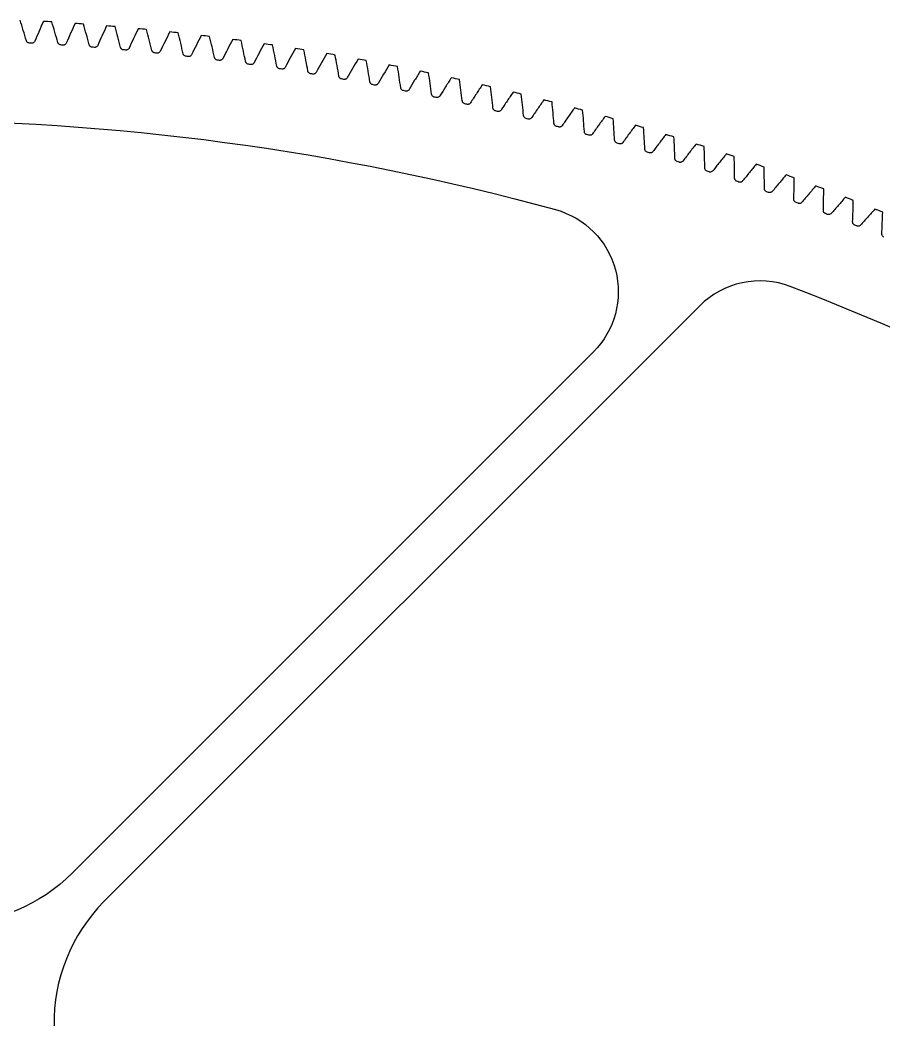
# Model space of a CAD drawing. Header units: inches. Extents: x -10.9 to 10.9, y -1.2 to 15.4.
# Drawn here: x 0.77 to 5.84, y 9.49 to 15.39 of the extents above; entities that cross this region are included whole.
import ezdxf

# ---------------------------------------------------------------- set-up
doc = ezdxf.new("R2010")
doc.units = ezdxf.units.IN
doc.layers.get('0').update_dxf_attribs({"linetype": 'CONTINUOUS'})

msp = doc.modelspace()

# ---------------------------------------------------------------- linework, layer by layer
msp.add_line((1.2618, 10.2179), (4.7604, 13.7165))
msp.add_lwpolyline([(4.1359, 13.4455), (1.0757, 10.3854, -0.198912), (0.3686, 10.0925), (-0.3686, 10.0925, -0.198912), (-1.0757, 10.3854), (-4.1359, 13.4455, -0.575442), (-3.9145, 14.2813, -0.134567), (3.9145, 14.2813, -0.575442)], format="xyb", close=True)
for centre, radius, start, end in [((0, 0), 15.4134, 86.44674, 86.63018), ((0, 0), 15.4134, 85.75443, 85.93787), ((0, 0), 15.4134, 85.06213, 85.24557), ((0, 0), 15.4134, 84.36982, 84.55326), ((0, 0), 15.4134, 83.67751, 83.86095), ((0, 0), 15.4134, 82.9852, 83.16864), ((0, 0), 15.2815, 86.86098, 86.90825), ((0, 0), 15.2815, 86.16867, 86.21594), ((0, 0), 15.4134, 82.29289, 82.47634), ((0, 0), 15.4134, 81.60059, 81.78403), ((0, 0), 15.2815, 85.47637, 85.52363), ((0, 0), 15.2815, 84.78406, 84.83133), ((0, 0), 15.2815, 84.09175, 84.13902), ((0, 0), 15.2815, 83.39944, 83.44671), ((0, 0), 15.4134, 80.90828, 81.09172), ((0, 0), 15.4134, 80.21597, 80.39941), ((0, 0), 15.2815, 82.70714, 82.7544), ((0, 0), 15.2815, 82.01483, 82.0621), ((0, 0), 15.4134, 79.52366, 79.70711), ((0, 0), 15.4134, 78.83136, 79.0148), ((0, 0), 15.2815, 81.32252, 81.36979), ((0, 0), 15.2815, 80.63021, 80.67748), ((0, 0), 15.4134, 78.13905, 78.32249), ((0, 0), 15.2815, 79.9379, 79.98517), ((0, 0), 15.2815, 79.2456, 79.29286), ((0, 0), 15.4134, 77.44674, 77.63018), ((0, 0), 15.4134, 76.75443, 76.93787), ((0, 0), 15.2815, 78.55329, 78.60056), ((0, 0), 15.2815, 77.86098, 77.90825), ((0, 0), 15.4134, 76.06213, 76.24557), ((0, 0), 15.2815, 77.16867, 77.21594), ((0, 0), 15.4134, 75.36982, 75.55326), ((0, 0), 15.2815, 76.47637, 76.52363), ((0, 0), 15.4134, 74.67751, 74.86095), ((0, 0), 15.4134, 73.9852, 74.16864), ((0, 0), 15.2815, 75.78406, 75.83133), ((0, 0), 15.2815, 75.09175, 75.13902), ((0, 0), 15.4134, 73.29289, 73.47634), ((0, 0), 15.2815, 74.39944, 74.44671), ((0, 0), 15.4134, 72.60059, 72.78403), ((0, 0), 15.2815, 73.70714, 73.7544), ((0, 0), 15.4134, 71.90828, 72.09172), ((0, 0), 15.2815, 73.01483, 73.0621), ((0, 0), 15.4134, 71.21597, 71.39941), ((0, 0), 15.2815, 72.32252, 72.36979), ((0, 0), 15.4134, 70.52366, 70.70711), ((0, 0), 15.2815, 71.63021, 71.67748), ((0, 0), 15.4134, 69.83136, 70.0148), ((0, 0), 15.2815, 70.9379, 70.98517), ((0, 0), 15.4134, 69.13905, 69.32249), ((0, 0), 15.2815, 70.2456, 70.29286), ((0, 0), 15.4134, 68.44674, 68.63018), ((0, 0), 15.2815, 69.55329, 69.60056), ((0, 0), 15.2815, 68.86098, 68.90825), ((0, 0), 15.4134, 67.75443, 67.93787), ((0, 0), 15.2815, 68.16867, 68.21594), ((5.1139, 13.363), 0.5, 69.0584, 135), ((0, 0), 14.8081, 45, 69.0584), ((1.9689, 9.5108), 1, 135, 181.28128)]:
    msp.add_arc(centre, radius, start, end)
for points, knots in [([(0.8064, 15.2733), (0.8005, 15.2935), (0.7944, 15.3137), (0.782, 15.354), (0.7757, 15.3741), (0.7693, 15.3942)], [0, 0, 0, 0, 0.1603239, 0.1603239, 0.3209932, 0.3209932, 0.3209932, 0.3209932]), ([(0.906, 15.3867), (0.8974, 15.3675), (0.889, 15.3481), (0.8723, 15.3095), (0.8641, 15.2901), (0.856, 15.2706)], [0, 0, 0, 0, 0.1606322, 0.1606322, 0.320919, 0.320919, 0.320919, 0.320919]), ([(0.9909, 15.2625), (0.9852, 15.2827), (0.9794, 15.303), (0.9675, 15.3434), (0.9614, 15.3636), (0.9553, 15.3838)], [0, 0, 0, 0, 0.1603239, 0.1603239, 0.3209932, 0.3209932, 0.3209932, 0.3209932]), ([(1.0919, 15.3747), (1.0831, 15.3555), (1.0744, 15.3363), (1.0573, 15.2978), (1.0488, 15.2785), (1.0405, 15.2592)], [0, 0, 0, 0, 0.1606322, 0.1606322, 0.320919, 0.320919, 0.320919, 0.320919]), ([(1.1752, 15.2494), (1.1698, 15.2697), (1.1642, 15.29), (1.1528, 15.3306), (1.147, 15.3509), (1.1411, 15.3711)], [0, 0, 0, 0, 0.1603239, 0.1603239, 0.3209932, 0.3209932, 0.3209932, 0.3209932]), ([(1.2775, 15.3603), (1.2685, 15.3413), (1.2596, 15.3222), (1.242, 15.2839), (1.2333, 15.2647), (1.2248, 15.2455)], [0, 0, 0, 0, 0.1606322, 0.1606322, 0.320919, 0.320919, 0.320919, 0.320919]), ([(1.3594, 15.2341), (1.3542, 15.2545), (1.3489, 15.2748), (1.338, 15.3155), (1.3324, 15.3359), (1.3267, 15.3562)], [0, 0, 0, 0, 0.1603239, 0.1603239, 0.3209932, 0.3209932, 0.3209932, 0.3209932]), ([(1.463, 15.3438), (1.4538, 15.3249), (1.4446, 15.3058), (1.4266, 15.2678), (1.4177, 15.2487), (1.4089, 15.2296)], [0, 0, 0, 0, 0.1606322, 0.1606322, 0.320919, 0.320919, 0.320919, 0.320919]), ([(1.5433, 15.2165), (1.5384, 15.237), (1.5333, 15.2574), (1.5229, 15.2982), (1.5176, 15.3187), (1.5122, 15.339)], [0, 0, 0, 0, 0.1603239, 0.1603239, 0.3209932, 0.3209932, 0.3209932, 0.3209932]), ([(1.6483, 15.325), (1.6389, 15.3062), (1.6295, 15.2873), (1.611, 15.2494), (1.6018, 15.2305), (1.5928, 15.2114)], [0, 0, 0, 0, 0.1606322, 0.1606322, 0.320919, 0.320919, 0.320919, 0.320919]), ([(1.7271, 15.1968), (1.7224, 15.2173), (1.7176, 15.2378), (1.7077, 15.2787), (1.7026, 15.2992), (1.6974, 15.3196)], [0, 0, 0, 0, 0.1603239, 0.1603239, 0.3209932, 0.3209932, 0.3209932, 0.3209932]), ([(1.8334, 15.304), (1.8237, 15.2852), (1.8141, 15.2665), (1.7951, 15.2289), (1.7857, 15.21), (1.7765, 15.1911)], [0, 0, 0, 0, 0.1606322, 0.1606322, 0.320919, 0.320919, 0.320919, 0.320919]), ([(1.9106, 15.1748), (1.9061, 15.1954), (1.9016, 15.2159), (1.8922, 15.257), (1.8873, 15.2775), (1.8824, 15.298)], [0, 0, 0, 0, 0.1603239, 0.1603239, 0.3209932, 0.3209932, 0.3209932, 0.3209932]), ([(0.8242, 15.2592), (0.8217, 15.2594), (0.8192, 15.26), (0.8145, 15.2622), (0.8125, 15.2637), (0.8097, 15.2667), (0.8088, 15.2679), (0.8074, 15.2705), (0.8068, 15.2719), (0.8064, 15.2733)], [0, 0, 0, 0, 0.01947037, 0.01947037, 0.03894188, 0.03894188, 0.05032908, 0.05032908, 0.06171626, 0.06171626, 0.06171626, 0.06171626]), ([(0.856, 15.2706), (0.8551, 15.2683), (0.8536, 15.2661), (0.85, 15.2625), (0.8479, 15.2611), (0.8442, 15.2595), (0.8427, 15.2591), (0.8398, 15.2585), (0.8383, 15.2585), (0.8368, 15.2585)], [0, 0, 0, 0, 0.01947037, 0.01947037, 0.03894188, 0.03894188, 0.05032908, 0.05032908, 0.06171626, 0.06171626, 0.06171626, 0.06171626]), ([(1.0085, 15.2481), (1.006, 15.2483), (1.0035, 15.249), (0.9989, 15.2512), (0.9968, 15.2528), (0.9941, 15.2558), (0.9933, 15.257), (0.9918, 15.2596), (0.9913, 15.261), (0.9909, 15.2625)], [0, 0, 0, 0, 0.01947037, 0.01947037, 0.03894188, 0.03894188, 0.05032908, 0.05032908, 0.06171626, 0.06171626, 0.06171626, 0.06171626]), ([(1.0405, 15.2592), (1.0395, 15.2568), (1.038, 15.2547), (1.0344, 15.2511), (1.0322, 15.2497), (1.0285, 15.2482), (1.027, 15.2478), (1.0241, 15.2473), (1.0226, 15.2472), (1.0211, 15.2473)], [0, 0, 0, 0, 0.01947037, 0.01947037, 0.03894188, 0.03894188, 0.05032908, 0.05032908, 0.06171626, 0.06171626, 0.06171626, 0.06171626]), ([(1.1927, 15.2349), (1.1901, 15.235), (1.1877, 15.2357), (1.1831, 15.238), (1.1811, 15.2396), (1.1784, 15.2427), (1.1775, 15.2439), (1.1761, 15.2466), (1.1756, 15.2479), (1.1752, 15.2494)], [0, 0, 0, 0, 0.01947037, 0.01947037, 0.03894188, 0.03894188, 0.05032908, 0.05032908, 0.06171626, 0.06171626, 0.06171626, 0.06171626]), ([(1.2248, 15.2455), (1.2238, 15.2432), (1.2223, 15.241), (1.2186, 15.2375), (1.2164, 15.2361), (1.2126, 15.2346), (1.2112, 15.2342), (1.2082, 15.2338), (1.2067, 15.2337), (1.2053, 15.2339)], [0, 0, 0, 0, 0.01947037, 0.01947037, 0.03894188, 0.03894188, 0.05032908, 0.05032908, 0.06171626, 0.06171626, 0.06171626, 0.06171626]), ([(2.0182, 15.2807), (2.0082, 15.2621), (1.9984, 15.2434), (1.979, 15.206), (1.9694, 15.1873), (1.9599, 15.1685)], [0, 0, 0, 0, 0.1606322, 0.1606322, 0.320919, 0.320919, 0.320919, 0.320919]), ([(2.0938, 15.1506), (2.0896, 15.1712), (2.0853, 15.1918), (2.0764, 15.233), (2.0718, 15.2536), (2.0671, 15.2742)], [0, 0, 0, 0, 0.1603239, 0.1603239, 0.3209932, 0.3209932, 0.3209932, 0.3209932]), ([(2.2026, 15.2552), (2.1925, 15.2367), (2.1824, 15.2182), (2.1626, 15.181), (2.1528, 15.1624), (2.1431, 15.1437)], [0, 0, 0, 0, 0.1606322, 0.1606322, 0.320919, 0.320919, 0.320919, 0.320919]), ([(2.2767, 15.1242), (2.2728, 15.1449), (2.2687, 15.1655), (2.2603, 15.2068), (2.2559, 15.2275), (2.2515, 15.2481)], [0, 0, 0, 0, 0.1603239, 0.1603239, 0.3209932, 0.3209932, 0.3209932, 0.3209932]), ([(1.3767, 15.2193), (1.3741, 15.2196), (1.3717, 15.2203), (1.3671, 15.2226), (1.3651, 15.2242), (1.3625, 15.2273), (1.3616, 15.2286), (1.3603, 15.2312), (1.3597, 15.2326), (1.3594, 15.2341)], [0, 0, 0, 0, 0.01947037, 0.01947037, 0.03894188, 0.03894188, 0.05032908, 0.05032908, 0.06171626, 0.06171626, 0.06171626, 0.06171626]), ([(1.4089, 15.2296), (1.4078, 15.2273), (1.4063, 15.2252), (1.4026, 15.2217), (1.4004, 15.2203), (1.3966, 15.2189), (1.3952, 15.2185), (1.3922, 15.2181), (1.3907, 15.2181), (1.3892, 15.2182)], [0, 0, 0, 0, 0.01947037, 0.01947037, 0.03894188, 0.03894188, 0.05032908, 0.05032908, 0.06171626, 0.06171626, 0.06171626, 0.06171626]), ([(1.5605, 15.2016), (1.5579, 15.2018), (1.5555, 15.2026), (1.551, 15.205), (1.549, 15.2066), (1.5464, 15.2098), (1.5455, 15.211), (1.5442, 15.2137), (1.5437, 15.2151), (1.5433, 15.2165)], [0, 0, 0, 0, 0.01947037, 0.01947037, 0.03894188, 0.03894188, 0.05032908, 0.05032908, 0.06171626, 0.06171626, 0.06171626, 0.06171626]), ([(1.5928, 15.2114), (1.5917, 15.2091), (1.5902, 15.2071), (1.5864, 15.2036), (1.5842, 15.2023), (1.5804, 15.2009), (1.579, 15.2005), (1.576, 15.2002), (1.5745, 15.2001), (1.573, 15.2003)], [0, 0, 0, 0, 0.01947037, 0.01947037, 0.03894188, 0.03894188, 0.05032908, 0.05032908, 0.06171626, 0.06171626, 0.06171626, 0.06171626]), ([(1.744, 15.1816), (1.7415, 15.1819), (1.739, 15.1827), (1.7346, 15.1852), (1.7326, 15.1868), (1.73, 15.19), (1.7292, 15.1912), (1.7279, 15.1939), (1.7274, 15.1953), (1.7271, 15.1968)], [0, 0, 0, 0, 0.01947037, 0.01947037, 0.03894188, 0.03894188, 0.05032908, 0.05032908, 0.06171626, 0.06171626, 0.06171626, 0.06171626]), ([(1.7765, 15.1911), (1.7754, 15.1888), (1.7738, 15.1867), (1.77, 15.1833), (1.7678, 15.182), (1.764, 15.1807), (1.7625, 15.1803), (1.7595, 15.18), (1.758, 15.18), (1.7566, 15.1802)], [0, 0, 0, 0, 0.01947037, 0.01947037, 0.03894188, 0.03894188, 0.05032908, 0.05032908, 0.06171626, 0.06171626, 0.06171626, 0.06171626]), ([(2.3868, 15.2275), (2.3764, 15.2091), (2.3661, 15.1907), (2.3458, 15.1538), (2.3358, 15.1353), (2.3259, 15.1167)], [0, 0, 0, 0, 0.1606322, 0.1606322, 0.320919, 0.320919, 0.320919, 0.320919]), ([(2.4593, 15.0956), (2.4556, 15.1163), (2.4518, 15.137), (2.4438, 15.1784), (2.4398, 15.1991), (2.4356, 15.2197)], [0, 0, 0, 0, 0.1603239, 0.1603239, 0.3209932, 0.3209932, 0.3209932, 0.3209932]), ([(2.5706, 15.1975), (2.56, 15.1793), (2.5495, 15.161), (2.5288, 15.1243), (2.5185, 15.106), (2.5084, 15.0875)], [0, 0, 0, 0, 0.1606322, 0.1606322, 0.320919, 0.320919, 0.320919, 0.320919]), ([(2.6415, 15.0648), (2.638, 15.0855), (2.6345, 15.1063), (2.6271, 15.1477), (2.6232, 15.1685), (2.6193, 15.1892)], [0, 0, 0, 0, 0.1603239, 0.1603239, 0.3209932, 0.3209932, 0.3209932, 0.3209932]), ([(1.9273, 15.1594), (1.9248, 15.1598), (1.9224, 15.1606), (1.9179, 15.1631), (1.916, 15.1648), (1.9134, 15.1679), (1.9127, 15.1692), (1.9114, 15.1719), (1.9109, 15.1733), (1.9106, 15.1748)], [0, 0, 0, 0, 0.01947037, 0.01947037, 0.03894188, 0.03894188, 0.05032908, 0.05032908, 0.06171626, 0.06171626, 0.06171626, 0.06171626]), ([(1.9599, 15.1685), (1.9588, 15.1662), (1.9572, 15.1642), (1.9533, 15.1608), (1.9511, 15.1596), (1.9473, 15.1582), (1.9458, 15.1579), (1.9428, 15.1576), (1.9413, 15.1577), (1.9398, 15.1578)], [0, 0, 0, 0, 0.01947037, 0.01947037, 0.03894188, 0.03894188, 0.05032908, 0.05032908, 0.06171626, 0.06171626, 0.06171626, 0.06171626]), ([(2.1104, 15.135), (2.1078, 15.1354), (2.1054, 15.1362), (2.101, 15.1388), (2.099, 15.1405), (2.0966, 15.1437), (2.0958, 15.145), (2.0946, 15.1477), (2.0941, 15.1491), (2.0938, 15.1506)], [0, 0, 0, 0, 0.01947037, 0.01947037, 0.03894188, 0.03894188, 0.05032908, 0.05032908, 0.06171626, 0.06171626, 0.06171626, 0.06171626]), ([(2.1431, 15.1437), (2.1419, 15.1415), (2.1403, 15.1394), (2.1364, 15.1361), (2.1341, 15.1349), (2.1303, 15.1336), (2.1288, 15.1333), (2.1258, 15.1331), (2.1243, 15.1331), (2.1229, 15.1333)], [0, 0, 0, 0, 0.01947037, 0.01947037, 0.03894188, 0.03894188, 0.05032908, 0.05032908, 0.06171626, 0.06171626, 0.06171626, 0.06171626]), ([(2.2931, 15.1084), (2.2906, 15.1088), (2.2881, 15.1097), (2.2837, 15.1123), (2.2818, 15.114), (2.2794, 15.1173), (2.2786, 15.1186), (2.2774, 15.1213), (2.277, 15.1227), (2.2767, 15.1242)], [0, 0, 0, 0, 0.01947037, 0.01947037, 0.03894188, 0.03894188, 0.05032908, 0.05032908, 0.06171626, 0.06171626, 0.06171626, 0.06171626]), ([(2.7541, 15.1653), (2.7432, 15.1473), (2.7325, 15.1291), (2.7113, 15.0927), (2.7008, 15.0744), (2.6905, 15.0561)], [0, 0, 0, 0, 0.1606322, 0.1606322, 0.320919, 0.320919, 0.320919, 0.320919]), ([(2.8233, 15.0318), (2.8201, 15.0526), (2.8168, 15.0734), (2.8099, 15.1149), (2.8063, 15.1357), (2.8026, 15.1564)], [0, 0, 0, 0, 0.1603239, 0.1603239, 0.3209932, 0.3209932, 0.3209932, 0.3209932]), ([(2.9371, 15.131), (2.9261, 15.113), (2.9151, 15.095), (2.8935, 15.0588), (2.8828, 15.0407), (2.8722, 15.0225)], [0, 0, 0, 0, 0.1606322, 0.1606322, 0.320919, 0.320919, 0.320919, 0.320919]), ([(3.0047, 14.9965), (3.0018, 15.0174), (2.9987, 15.0382), (2.9923, 15.0798), (2.989, 15.1007), (2.9855, 15.1215)], [0, 0, 0, 0, 0.1603239, 0.1603239, 0.3209932, 0.3209932, 0.3209932, 0.3209932]), ([(2.3259, 15.1167), (2.3247, 15.1145), (2.323, 15.1125), (2.3191, 15.1092), (2.3168, 15.108), (2.313, 15.1068), (2.3115, 15.1065), (2.3085, 15.1063), (2.307, 15.1063), (2.3055, 15.1065)], [0, 0, 0, 0, 0.01947037, 0.01947037, 0.03894188, 0.03894188, 0.05032908, 0.05032908, 0.06171626, 0.06171626, 0.06171626, 0.06171626]), ([(2.4755, 15.0796), (2.4729, 15.08), (2.4705, 15.0809), (2.4662, 15.0836), (2.4643, 15.0854), (2.4619, 15.0886), (2.4611, 15.0899), (2.46, 15.0927), (2.4595, 15.0941), (2.4593, 15.0956)], [0, 0, 0, 0, 0.01947037, 0.01947037, 0.03894188, 0.03894188, 0.05032908, 0.05032908, 0.06171626, 0.06171626, 0.06171626, 0.06171626]), ([(2.5084, 15.0875), (2.5071, 15.0853), (2.5055, 15.0833), (2.5015, 15.0801), (2.4992, 15.0789), (2.4953, 15.0777), (2.4939, 15.0775), (2.4909, 15.0773), (2.4894, 15.0773), (2.4879, 15.0776)], [0, 0, 0, 0, 0.01947037, 0.01947037, 0.03894188, 0.03894188, 0.05032908, 0.05032908, 0.06171626, 0.06171626, 0.06171626, 0.06171626]), ([(2.6575, 15.0486), (2.655, 15.0491), (2.6526, 15.05), (2.6482, 15.0527), (2.6464, 15.0545), (2.644, 15.0578), (2.6433, 15.0591), (2.6422, 15.0619), (2.6417, 15.0633), (2.6415, 15.0648)], [0, 0, 0, 0, 0.01947037, 0.01947037, 0.03894188, 0.03894188, 0.05032908, 0.05032908, 0.06171626, 0.06171626, 0.06171626, 0.06171626]), ([(3.1197, 15.0944), (3.1085, 15.0765), (3.0973, 15.0586), (3.0752, 15.0228), (3.0643, 15.0048), (3.0535, 14.9867)], [0, 0, 0, 0, 0.1606322, 0.1606322, 0.320919, 0.320919, 0.320919, 0.320919]), ([(3.1857, 14.9591), (3.183, 14.98), (3.1802, 15.0009), (3.1743, 15.0426), (3.1712, 15.0635), (3.168, 15.0843)], [0, 0, 0, 0, 0.1603239, 0.1603239, 0.3209932, 0.3209932, 0.3209932, 0.3209932]), ([(2.6905, 15.0561), (2.6892, 15.0539), (2.6875, 15.0519), (2.6835, 15.0488), (2.6812, 15.0476), (2.6773, 15.0465), (2.6759, 15.0462), (2.6729, 15.0461), (2.6714, 15.0462), (2.6699, 15.0464)], [0, 0, 0, 0, 0.01947037, 0.01947037, 0.03894188, 0.03894188, 0.05032908, 0.05032908, 0.06171626, 0.06171626, 0.06171626, 0.06171626]), ([(2.8391, 15.0154), (2.8366, 15.0159), (2.8342, 15.0168), (2.8299, 15.0196), (2.8281, 15.0214), (2.8258, 15.0247), (2.8251, 15.0261), (2.824, 15.0288), (2.8236, 15.0303), (2.8233, 15.0318)], [0, 0, 0, 0, 0.01947037, 0.01947037, 0.03894188, 0.03894188, 0.05032908, 0.05032908, 0.06171626, 0.06171626, 0.06171626, 0.06171626]), ([(2.8722, 15.0225), (2.8709, 15.0203), (2.8692, 15.0184), (2.8652, 15.0152), (2.8629, 15.0141), (2.8589, 15.013), (2.8575, 15.0128), (2.8545, 15.0127), (2.853, 15.0128), (2.8515, 15.0131)], [0, 0, 0, 0, 0.01947037, 0.01947037, 0.03894188, 0.03894188, 0.05032908, 0.05032908, 0.06171626, 0.06171626, 0.06171626, 0.06171626]), ([(3.3019, 15.0556), (3.2904, 15.0379), (3.279, 15.0201), (3.2565, 14.9845), (3.2454, 14.9666), (3.2344, 14.9487)], [0, 0, 0, 0, 0.1606322, 0.1606322, 0.320919, 0.320919, 0.320919, 0.320919]), ([(3.3662, 14.9196), (3.3638, 14.9405), (3.3612, 14.9614), (3.3558, 15.0031), (3.353, 15.024), (3.3501, 15.0449)], [0, 0, 0, 0, 0.1603239, 0.1603239, 0.3209932, 0.3209932, 0.3209932, 0.3209932]), ([(3.4835, 15.0146), (3.4719, 14.997), (3.4603, 14.9794), (3.4373, 14.9441), (3.426, 14.9263), (3.4147, 14.9085)], [0, 0, 0, 0, 0.1606322, 0.1606322, 0.320919, 0.320919, 0.320919, 0.320919]), ([(3.5463, 14.8778), (3.5441, 14.8987), (3.5418, 14.9197), (3.5369, 14.9615), (3.5343, 14.9824), (3.5316, 15.0033)], [0, 0, 0, 0, 0.1603239, 0.1603239, 0.3209932, 0.3209932, 0.3209932, 0.3209932]), ([(3.0203, 14.98), (3.0178, 14.9805), (3.0155, 14.9815), (3.0112, 14.9843), (3.0094, 14.9861), (3.0071, 14.9895), (3.0064, 14.9908), (3.0053, 14.9936), (3.005, 14.9951), (3.0047, 14.9965)], [0, 0, 0, 0, 0.01947037, 0.01947037, 0.03894188, 0.03894188, 0.05032908, 0.05032908, 0.06171626, 0.06171626, 0.06171626, 0.06171626]), ([(3.0535, 14.9867), (3.0522, 14.9845), (3.0505, 14.9826), (3.0464, 14.9795), (3.0441, 14.9784), (3.0401, 14.9774), (3.0387, 14.9772), (3.0357, 14.9771), (3.0342, 14.9772), (3.0327, 14.9775)], [0, 0, 0, 0, 0.01947037, 0.01947037, 0.03894188, 0.03894188, 0.05032908, 0.05032908, 0.06171626, 0.06171626, 0.06171626, 0.06171626]), ([(3.2011, 14.9424), (3.1986, 14.943), (3.1963, 14.944), (3.192, 14.9469), (3.1902, 14.9487), (3.188, 14.9521), (3.1873, 14.9534), (3.1863, 14.9562), (3.1859, 14.9577), (3.1857, 14.9591)], [0, 0, 0, 0, 0.01947037, 0.01947037, 0.03894188, 0.03894188, 0.05032908, 0.05032908, 0.06171626, 0.06171626, 0.06171626, 0.06171626]), ([(3.2344, 14.9487), (3.233, 14.9465), (3.2313, 14.9446), (3.2271, 14.9416), (3.2248, 14.9405), (3.2209, 14.9396), (3.2194, 14.9394), (3.2164, 14.9393), (3.2149, 14.9395), (3.2135, 14.9398)], [0, 0, 0, 0, 0.01947037, 0.01947037, 0.03894188, 0.03894188, 0.05032908, 0.05032908, 0.06171626, 0.06171626, 0.06171626, 0.06171626]), ([(3.6647, 14.9714), (3.6528, 14.954), (3.641, 14.9365), (3.6177, 14.9014), (3.6061, 14.8838), (3.5946, 14.8662)], [0, 0, 0, 0, 0.1606322, 0.1606322, 0.320919, 0.320919, 0.320919, 0.320919]), ([(3.7258, 14.8339), (3.7238, 14.8548), (3.7218, 14.8758), (3.7174, 14.9177), (3.7151, 14.9386), (3.7126, 14.9596)], [0, 0, 0, 0, 0.1603239, 0.1603239, 0.3209932, 0.3209932, 0.3209932, 0.3209932]), ([(3.3814, 14.9027), (3.3789, 14.9032), (3.3766, 14.9043), (3.3724, 14.9072), (3.3706, 14.9091), (3.3684, 14.9125), (3.3678, 14.9138), (3.3668, 14.9166), (3.3664, 14.9181), (3.3662, 14.9196)], [0, 0, 0, 0, 0.01947037, 0.01947037, 0.03894188, 0.03894188, 0.05032908, 0.05032908, 0.06171626, 0.06171626, 0.06171626, 0.06171626]), ([(3.4147, 14.9085), (3.4134, 14.9064), (3.4116, 14.9045), (3.4074, 14.9015), (3.4051, 14.9005), (3.4012, 14.8995), (3.3997, 14.8994), (3.3967, 14.8994), (3.3952, 14.8995), (3.3937, 14.8999)], [0, 0, 0, 0, 0.01947037, 0.01947037, 0.03894188, 0.03894188, 0.05032908, 0.05032908, 0.06171626, 0.06171626, 0.06171626, 0.06171626]), ([(3.8453, 14.926), (3.8332, 14.9088), (3.8212, 14.8914), (3.7974, 14.8566), (3.7857, 14.8392), (3.774, 14.8217)], [0, 0, 0, 0, 0.1606322, 0.1606322, 0.320919, 0.320919, 0.320919, 0.320919]), ([(3.9047, 14.7878), (3.9031, 14.8087), (3.9012, 14.8297), (3.8974, 14.8717), (3.8953, 14.8927), (3.8931, 14.9136)], [0, 0, 0, 0, 0.1603239, 0.1603239, 0.3209932, 0.3209932, 0.3209932, 0.3209932]), ([(3.5613, 14.8607), (3.5588, 14.8613), (3.5564, 14.8624), (3.5523, 14.8654), (3.5505, 14.8672), (3.5484, 14.8707), (3.5477, 14.872), (3.5467, 14.8749), (3.5464, 14.8763), (3.5463, 14.8778)], [0, 0, 0, 0, 0.01947037, 0.01947037, 0.03894188, 0.03894188, 0.05032908, 0.05032908, 0.06171626, 0.06171626, 0.06171626, 0.06171626]), ([(3.5946, 14.8662), (3.5932, 14.864), (3.5914, 14.8622), (3.5873, 14.8593), (3.5849, 14.8582), (3.5809, 14.8574), (3.5794, 14.8572), (3.5765, 14.8572), (3.575, 14.8574), (3.5735, 14.8578)], [0, 0, 0, 0, 0.01947037, 0.01947037, 0.03894188, 0.03894188, 0.05032908, 0.05032908, 0.06171626, 0.06171626, 0.06171626, 0.06171626]), ([(3.7406, 14.8166), (3.7381, 14.8172), (3.7357, 14.8183), (3.7316, 14.8214), (3.7299, 14.8233), (3.7278, 14.8267), (3.7272, 14.8281), (3.7262, 14.8309), (3.7259, 14.8324), (3.7258, 14.8339)], [0, 0, 0, 0, 0.01947037, 0.01947037, 0.03894188, 0.03894188, 0.05032908, 0.05032908, 0.06171626, 0.06171626, 0.06171626, 0.06171626]), ([(4.0254, 14.8785), (4.0131, 14.8614), (4.0009, 14.8441), (3.9767, 14.8097), (3.9647, 14.7924), (3.9528, 14.775)], [0, 0, 0, 0, 0.1606322, 0.1606322, 0.320919, 0.320919, 0.320919, 0.320919]), ([(4.0831, 14.7395), (4.0817, 14.7605), (4.0801, 14.7815), (4.0768, 14.8235), (4.075, 14.8445), (4.073, 14.8655)], [0, 0, 0, 0, 0.1603239, 0.1603239, 0.3209932, 0.3209932, 0.3209932, 0.3209932]), ([(4.2049, 14.8287), (4.1924, 14.8118), (4.1799, 14.7947), (4.1553, 14.7605), (4.1431, 14.7434), (4.131, 14.7262)], [0, 0, 0, 0, 0.1606322, 0.1606322, 0.320919, 0.320919, 0.320919, 0.320919]), ([(3.774, 14.8217), (3.7726, 14.8195), (3.7708, 14.8177), (3.7665, 14.8148), (3.7642, 14.8138), (3.7602, 14.813), (3.7587, 14.8129), (3.7557, 14.8129), (3.7542, 14.8131), (3.7528, 14.8135)], [0, 0, 0, 0, 0.01947037, 0.01947037, 0.03894188, 0.03894188, 0.05032908, 0.05032908, 0.06171626, 0.06171626, 0.06171626, 0.06171626]), ([(3.9193, 14.7703), (3.9168, 14.771), (3.9145, 14.7721), (3.9104, 14.7752), (3.9087, 14.7771), (3.9067, 14.7806), (3.906, 14.782), (3.9051, 14.7848), (3.9049, 14.7863), (3.9047, 14.7878)], [0, 0, 0, 0, 0.01947037, 0.01947037, 0.03894188, 0.03894188, 0.05032908, 0.05032908, 0.06171626, 0.06171626, 0.06171626, 0.06171626]), ([(3.9528, 14.775), (3.9514, 14.7729), (3.9495, 14.7711), (3.9453, 14.7683), (3.9429, 14.7673), (3.9389, 14.7665), (3.9374, 14.7664), (3.9344, 14.7665), (3.9329, 14.7667), (3.9315, 14.7671)], [0, 0, 0, 0, 0.01947037, 0.01947037, 0.03894188, 0.03894188, 0.05032908, 0.05032908, 0.06171626, 0.06171626, 0.06171626, 0.06171626]), ([(4.2609, 14.6891), (4.2597, 14.7101), (4.2584, 14.7311), (4.2556, 14.7731), (4.254, 14.7942), (4.2523, 14.8152)], [0, 0, 0, 0, 0.1603239, 0.1603239, 0.3209932, 0.3209932, 0.3209932, 0.3209932]), ([(4.3837, 14.7768), (4.371, 14.76), (4.3584, 14.7431), (4.3334, 14.7093), (4.321, 14.6922), (4.3087, 14.6752)], [0, 0, 0, 0, 0.1606322, 0.1606322, 0.320919, 0.320919, 0.320919, 0.320919]), ([(4.0975, 14.7219), (4.095, 14.7226), (4.0927, 14.7237), (4.0887, 14.7269), (4.087, 14.7288), (4.085, 14.7323), (4.0844, 14.7337), (4.0835, 14.7365), (4.0832, 14.738), (4.0831, 14.7395)], [0, 0, 0, 0, 0.01947037, 0.01947037, 0.03894188, 0.03894188, 0.05032908, 0.05032908, 0.06171626, 0.06171626, 0.06171626, 0.06171626]), ([(4.131, 14.7262), (4.1296, 14.7241), (4.1277, 14.7223), (4.1234, 14.7195), (4.121, 14.7186), (4.117, 14.7178), (4.1155, 14.7177), (4.1126, 14.7179), (4.1111, 14.7181), (4.1096, 14.7185)], [0, 0, 0, 0, 0.01947037, 0.01947037, 0.03894188, 0.03894188, 0.05032908, 0.05032908, 0.06171626, 0.06171626, 0.06171626, 0.06171626]), ([(4.4381, 14.6365), (4.4372, 14.6576), (4.4361, 14.6786), (4.4338, 14.7206), (4.4325, 14.7417), (4.431, 14.7627)], [0, 0, 0, 0, 0.1603239, 0.1603239, 0.3209932, 0.3209932, 0.3209932, 0.3209932]), ([(4.562, 14.7228), (4.549, 14.7061), (4.5362, 14.6894), (4.5108, 14.6558), (4.4982, 14.639), (4.4857, 14.622)], [0, 0, 0, 0, 0.1606322, 0.1606322, 0.320919, 0.320919, 0.320919, 0.320919]), ([(4.6146, 14.5818), (4.614, 14.6029), (4.6132, 14.6239), (4.6113, 14.666), (4.6103, 14.6871), (4.6091, 14.7081)], [0, 0, 0, 0, 0.1603239, 0.1603239, 0.3209932, 0.3209932, 0.3209932, 0.3209932]), ([(4.2751, 14.6713), (4.2726, 14.672), (4.2703, 14.6732), (4.2663, 14.6764), (4.2647, 14.6783), (4.2627, 14.6819), (4.2621, 14.6833), (4.2613, 14.6861), (4.261, 14.6876), (4.2609, 14.6891)], [0, 0, 0, 0, 0.01947037, 0.01947037, 0.03894188, 0.03894188, 0.05032908, 0.05032908, 0.06171626, 0.06171626, 0.06171626, 0.06171626]), ([(4.3087, 14.6752), (4.3072, 14.6731), (4.3053, 14.6713), (4.301, 14.6686), (4.2986, 14.6677), (4.2946, 14.667), (4.2931, 14.6669), (4.2901, 14.6671), (4.2886, 14.6673), (4.2872, 14.6678)], [0, 0, 0, 0, 0.01947037, 0.01947037, 0.03894188, 0.03894188, 0.05032908, 0.05032908, 0.06171626, 0.06171626, 0.06171626, 0.06171626]), ([(4.7395, 14.6666), (4.7264, 14.6501), (4.7134, 14.6335), (4.6875, 14.6003), (4.6747, 14.5835), (4.662, 14.5668)], [0, 0, 0, 0, 0.1606322, 0.1606322, 0.320919, 0.320919, 0.320919, 0.320919]), ([(4.7905, 14.525), (4.7901, 14.5461), (4.7895, 14.5671), (4.7882, 14.6092), (4.7874, 14.6303), (4.7865, 14.6514)], [0, 0, 0, 0, 0.1603239, 0.1603239, 0.3209932, 0.3209932, 0.3209932, 0.3209932]), ([(4.452, 14.6186), (4.4496, 14.6193), (4.4473, 14.6205), (4.4433, 14.6238), (4.4417, 14.6257), (4.4398, 14.6293), (4.4392, 14.6307), (4.4384, 14.6336), (4.4382, 14.635), (4.4381, 14.6365)], [0, 0, 0, 0, 0.01947037, 0.01947037, 0.03894188, 0.03894188, 0.05032908, 0.05032908, 0.06171626, 0.06171626, 0.06171626, 0.06171626]), ([(4.4857, 14.622), (4.4842, 14.62), (4.4823, 14.6182), (4.4779, 14.6156), (4.4755, 14.6147), (4.4715, 14.614), (4.47, 14.614), (4.467, 14.6142), (4.4655, 14.6145), (4.4641, 14.6149)], [0, 0, 0, 0, 0.01947037, 0.01947037, 0.03894188, 0.03894188, 0.05032908, 0.05032908, 0.06171626, 0.06171626, 0.06171626, 0.06171626]), ([(4.9164, 14.6083), (4.9031, 14.5919), (4.8898, 14.5755), (4.8636, 14.5425), (4.8506, 14.526), (4.8377, 14.5094)], [0, 0, 0, 0, 0.1606322, 0.1606322, 0.320919, 0.320919, 0.320919, 0.320919]), ([(4.9656, 14.4661), (4.9655, 14.4871), (4.9652, 14.5082), (4.9643, 14.5503), (4.9638, 14.5714), (4.9631, 14.5925)], [0, 0, 0, 0, 0.1603239, 0.1603239, 0.3209932, 0.3209932, 0.3209932, 0.3209932]), ([(4.6283, 14.5637), (4.6259, 14.5645), (4.6236, 14.5657), (4.6197, 14.569), (4.6181, 14.571), (4.6162, 14.5746), (4.6157, 14.576), (4.6149, 14.5789), (4.6147, 14.5804), (4.6146, 14.5818)], [0, 0, 0, 0, 0.01947037, 0.01947037, 0.03894188, 0.03894188, 0.05032908, 0.05032908, 0.06171626, 0.06171626, 0.06171626, 0.06171626]), ([(4.662, 14.5668), (4.6605, 14.5647), (4.6586, 14.563), (4.6542, 14.5604), (4.6517, 14.5595), (4.6477, 14.559), (4.6462, 14.5589), (4.6432, 14.5591), (4.6418, 14.5594), (4.6403, 14.5599)], [0, 0, 0, 0, 0.01947037, 0.01947037, 0.03894188, 0.03894188, 0.05032908, 0.05032908, 0.06171626, 0.06171626, 0.06171626, 0.06171626]), ([(5.0925, 14.5478), (5.079, 14.5316), (5.0656, 14.5154), (5.039, 14.4827), (5.0257, 14.4663), (5.0126, 14.4499)], [0, 0, 0, 0, 0.1606322, 0.1606322, 0.320919, 0.320919, 0.320919, 0.320919]), ([(5.1401, 14.405), (5.1402, 14.4261), (5.1401, 14.4471), (5.1398, 14.4892), (5.1395, 14.5103), (5.1391, 14.5314)], [0, 0, 0, 0, 0.1603239, 0.1603239, 0.3209932, 0.3209932, 0.3209932, 0.3209932]), ([(4.804, 14.5067), (4.8015, 14.5075), (4.7993, 14.5088), (4.7954, 14.5121), (4.7938, 14.5141), (4.792, 14.5177), (4.7914, 14.5191), (4.7907, 14.522), (4.7905, 14.5235), (4.7905, 14.525)], [0, 0, 0, 0, 0.01947037, 0.01947037, 0.03894188, 0.03894188, 0.05032908, 0.05032908, 0.06171626, 0.06171626, 0.06171626, 0.06171626]), ([(4.8377, 14.5094), (4.8361, 14.5074), (4.8342, 14.5057), (4.8297, 14.5031), (4.8273, 14.5023), (4.8233, 14.5017), (4.8218, 14.5017), (4.8188, 14.502), (4.8174, 14.5023), (4.8159, 14.5028)], [0, 0, 0, 0, 0.01947037, 0.01947037, 0.03894188, 0.03894188, 0.05032908, 0.05032908, 0.06171626, 0.06171626, 0.06171626, 0.06171626]), ([(5.2679, 14.4852), (5.2542, 14.4692), (5.2406, 14.4531), (5.2136, 14.4208), (5.2002, 14.4045), (5.1869, 14.3882)], [0, 0, 0, 0, 0.1606322, 0.1606322, 0.320919, 0.320919, 0.320919, 0.320919]), ([(4.9789, 14.4476), (4.9765, 14.4485), (4.9743, 14.4497), (4.9704, 14.4531), (4.9688, 14.4552), (4.967, 14.4588), (4.9665, 14.4602), (4.9658, 14.4631), (4.9656, 14.4646), (4.9656, 14.4661)], [0, 0, 0, 0, 0.01947037, 0.01947037, 0.03894188, 0.03894188, 0.05032908, 0.05032908, 0.06171626, 0.06171626, 0.06171626, 0.06171626]), ([(5.0126, 14.4499), (5.0111, 14.4479), (5.0091, 14.4462), (5.0046, 14.4437), (5.0022, 14.4429), (4.9982, 14.4424), (4.9967, 14.4424), (4.9937, 14.4427), (4.9922, 14.443), (4.9908, 14.4435)], [0, 0, 0, 0, 0.01947037, 0.01947037, 0.03894188, 0.03894188, 0.05032908, 0.05032908, 0.06171626, 0.06171626, 0.06171626, 0.06171626]), ([(5.3137, 14.3419), (5.3141, 14.3629), (5.3143, 14.384), (5.3145, 14.4261), (5.3145, 14.4472), (5.3143, 14.4683)], [0, 0, 0, 0, 0.1603239, 0.1603239, 0.3209932, 0.3209932, 0.3209932, 0.3209932]), ([(5.4426, 14.4205), (5.4287, 14.4047), (5.4148, 14.3887), (5.3874, 14.3567), (5.3738, 14.3407), (5.3603, 14.3245)], [0, 0, 0, 0, 0.1606322, 0.1606322, 0.320919, 0.320919, 0.320919, 0.320919]), ([(5.1531, 14.3864), (5.1507, 14.3873), (5.1485, 14.3886), (5.1447, 14.392), (5.1431, 14.3941), (5.1414, 14.3977), (5.1409, 14.3991), (5.1402, 14.402), (5.14, 14.4035), (5.1401, 14.405)], [0, 0, 0, 0, 0.01947037, 0.01947037, 0.03894188, 0.03894188, 0.05032908, 0.05032908, 0.06171626, 0.06171626, 0.06171626, 0.06171626]), ([(5.1869, 14.3882), (5.1853, 14.3863), (5.1833, 14.3846), (5.1788, 14.3822), (5.1763, 14.3814), (5.1723, 14.3809), (5.1708, 14.381), (5.1678, 14.3813), (5.1664, 14.3816), (5.165, 14.3822)], [0, 0, 0, 0, 0.01947037, 0.01947037, 0.03894188, 0.03894188, 0.05032908, 0.05032908, 0.06171626, 0.06171626, 0.06171626, 0.06171626]), ([(5.4866, 14.2766), (5.4872, 14.2977), (5.4877, 14.3187), (5.4884, 14.3608), (5.4886, 14.3819), (5.4887, 14.403)], [0, 0, 0, 0, 0.1603239, 0.1603239, 0.3209932, 0.3209932, 0.3209932, 0.3209932]), ([(5.6164, 14.3537), (5.6023, 14.338), (5.5883, 14.3222), (5.5605, 14.2906), (5.5467, 14.2747), (5.533, 14.2587)], [0, 0, 0, 0, 0.1606322, 0.1606322, 0.320919, 0.320919, 0.320919, 0.320919]), ([(5.3266, 14.3231), (5.3242, 14.324), (5.322, 14.3253), (5.3182, 14.3288), (5.3167, 14.3309), (5.315, 14.3345), (5.3145, 14.336), (5.3139, 14.3389), (5.3137, 14.3404), (5.3137, 14.3419)], [0, 0, 0, 0, 0.01947037, 0.01947037, 0.03894188, 0.03894188, 0.05032908, 0.05032908, 0.06171626, 0.06171626, 0.06171626, 0.06171626]), ([(5.3603, 14.3245), (5.3587, 14.3226), (5.3567, 14.3209), (5.3522, 14.3185), (5.3497, 14.3178), (5.3457, 14.3174), (5.3442, 14.3174), (5.3412, 14.3178), (5.3398, 14.3182), (5.3384, 14.3187)], [0, 0, 0, 0, 0.01947037, 0.01947037, 0.03894188, 0.03894188, 0.05032908, 0.05032908, 0.06171626, 0.06171626, 0.06171626, 0.06171626]), ([(5.6587, 14.2093), (5.6596, 14.2303), (5.6603, 14.2514), (5.6615, 14.2935), (5.662, 14.3146), (5.6624, 14.3356)], [0, 0, 0, 0, 0.1603239, 0.1603239, 0.3209932, 0.3209932, 0.3209932, 0.3209932]), ([(5.4992, 14.2577), (5.4968, 14.2586), (5.4947, 14.26), (5.4909, 14.2635), (5.4894, 14.2656), (5.4878, 14.2693), (5.4873, 14.2707), (5.4867, 14.2736), (5.4866, 14.2751), (5.4866, 14.2766)], [0, 0, 0, 0, 0.01947037, 0.01947037, 0.03894188, 0.03894188, 0.05032908, 0.05032908, 0.06171626, 0.06171626, 0.06171626, 0.06171626]), ([(5.533, 14.2587), (5.5314, 14.2568), (5.5293, 14.2552), (5.5248, 14.2528), (5.5223, 14.2521), (5.5183, 14.2518), (5.5168, 14.2518), (5.5138, 14.2522), (5.5124, 14.2526), (5.511, 14.2531)], [0, 0, 0, 0, 0.01947037, 0.01947037, 0.03894188, 0.03894188, 0.05032908, 0.05032908, 0.06171626, 0.06171626, 0.06171626, 0.06171626]), ([(5.7894, 14.2848), (5.7752, 14.2693), (5.761, 14.2537), (5.7328, 14.2224), (5.7188, 14.2066), (5.7049, 14.1908)], [0, 0, 0, 0, 0.1606322, 0.1606322, 0.320919, 0.320919, 0.320919, 0.320919]), ([(5.83, 14.1399), (5.8311, 14.1609), (5.8321, 14.1819), (5.8338, 14.224), (5.8345, 14.2451), (5.8352, 14.2662)], [0, 0, 0, 0, 0.1603239, 0.1603239, 0.3209932, 0.3209932, 0.3209932, 0.3209932]), ([(5.6711, 14.1902), (5.6687, 14.1911), (5.6666, 14.1926), (5.6629, 14.1961), (5.6614, 14.1982), (5.6598, 14.2019), (5.6593, 14.2034), (5.6588, 14.2063), (5.6587, 14.2078), (5.6587, 14.2093)], [0, 0, 0, 0, 0.01947037, 0.01947037, 0.03894188, 0.03894188, 0.05032908, 0.05032908, 0.06171626, 0.06171626, 0.06171626, 0.06171626]), ([(5.7049, 14.1908), (5.7032, 14.1889), (5.7012, 14.1873), (5.6966, 14.185), (5.6941, 14.1843), (5.6901, 14.1841), (5.6886, 14.1841), (5.6856, 14.1846), (5.6842, 14.185), (5.6828, 14.1855)], [0, 0, 0, 0, 0.01947037, 0.01947037, 0.03894188, 0.03894188, 0.05032908, 0.05032908, 0.06171626, 0.06171626, 0.06171626, 0.06171626]), ([(5.8421, 14.1206), (5.8398, 14.1216), (5.8376, 14.123), (5.834, 14.1266), (5.8326, 14.1288), (5.831, 14.1325), (5.8305, 14.1339), (5.83, 14.1369), (5.8299, 14.1384), (5.83, 14.1399)], [0, 0, 0, 0, 0.01947037, 0.01947037, 0.03894188, 0.03894188, 0.05032908, 0.05032908, 0.06171626, 0.06171626, 0.06171626, 0.06171626])]:
    msp.add_open_spline(points, degree=3, knots=knots)

doc.saveas('drawing.dxf')
